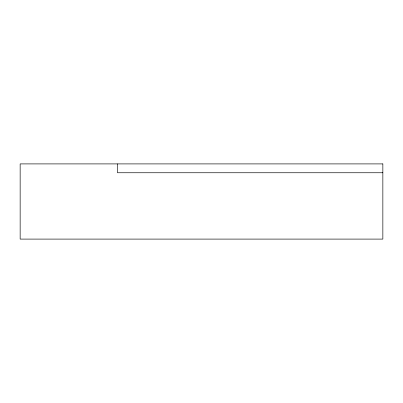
<?xml version="1.0" encoding="UTF-8"?>
<svg xmlns="http://www.w3.org/2000/svg" width="403" height="403" viewBox="0 0 403 403"><rect width="100%" height="100%" fill="white"/><g stroke="black" fill="none" stroke-linecap="round" stroke-linejoin="round"><path stroke-width="0.6" d="M382.85 172.751L117.459 172.751L117.459 163.905M382.85 163.905L20.15 163.905L20.15 239.095L382.85 239.095L382.85 163.905"/></g></svg>
